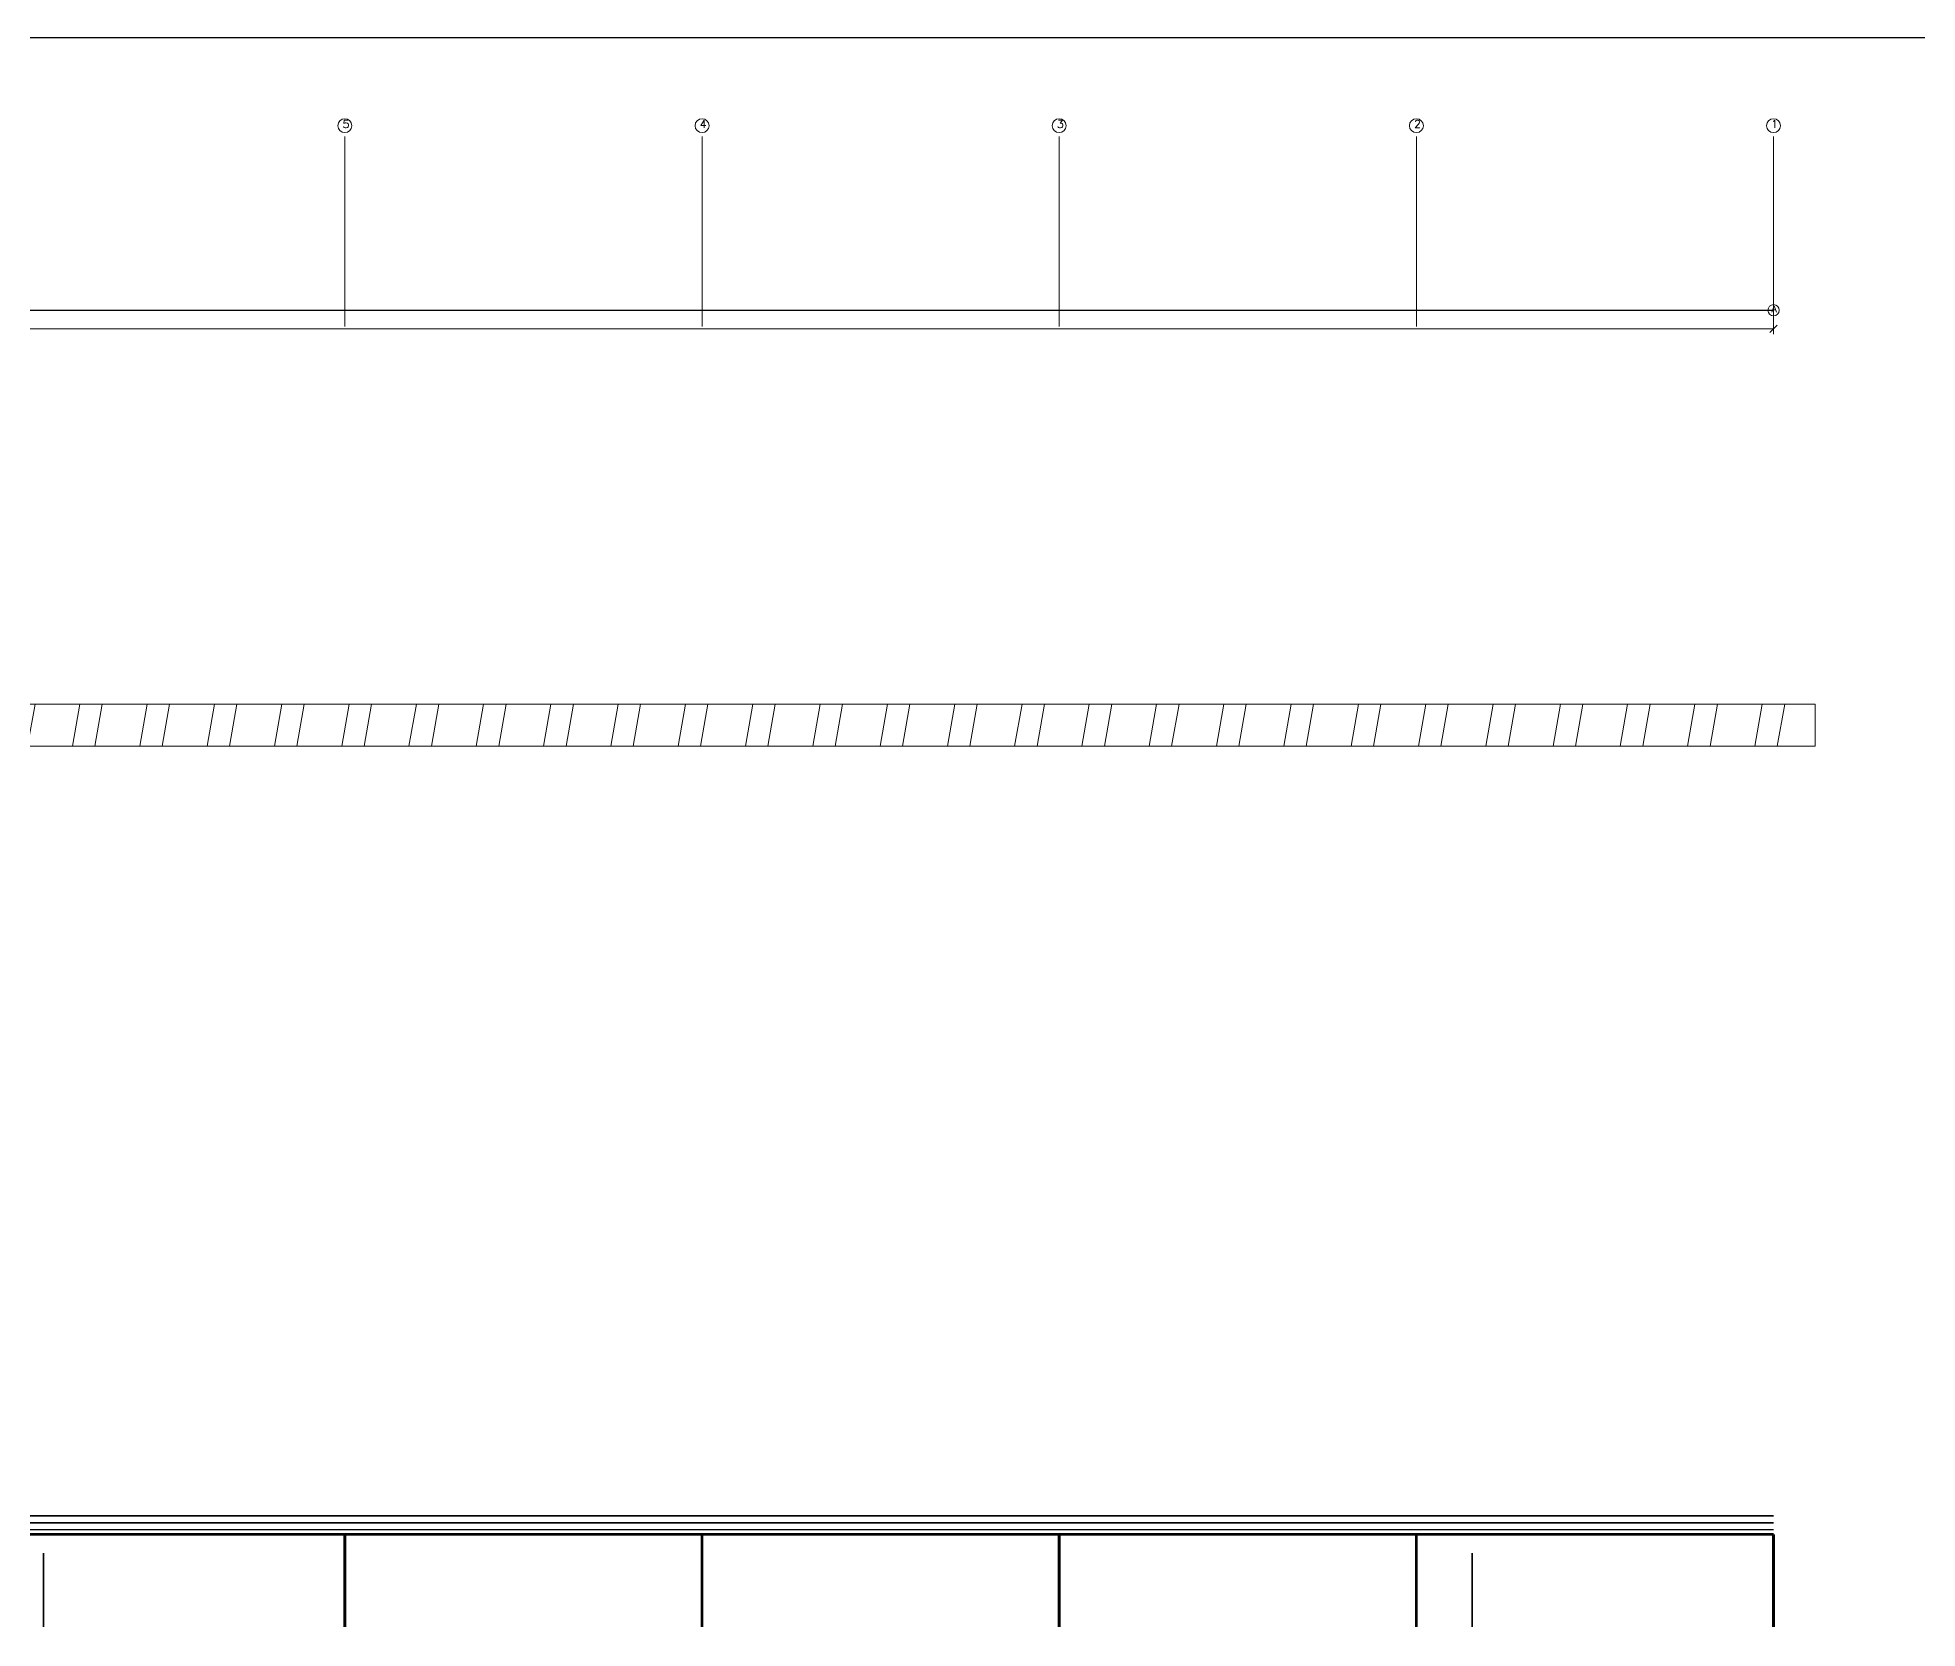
# Model space of a CAD drawing. Header units: millimetres. Extents: x -700 to 169160, y -35650 to 6360.
# Drawn here: x 39575 to 80101, y -28930 to 5380 of the extents above; entities that cross this region are included whole.
import ezdxf

# ---------------------------------------------------------------- set-up
doc = ezdxf.new("R2010")
doc.units = ezdxf.units.MM
for name, color, linetype, lineweight in [('SAI-A-BORDER', 7, 'Continuous', 25), ('SAI-A-DIMS', 6, 'Continuous', 13), ('SAI-A-GRID', 1, 'Continuous', 13), ('SAI-A-SECTION', 1, 'Continuous', 25), ('SAI-A-TEXT', 4, 'Continuous', 13), ('SAI-H-SOIL', 8, 'Continuous', 13), ('SAI-S-STEEL', 5, 'Continuous', 35), ('SAI-X-REFERENCE', 9, 'Continuous', 13)]:
    doc.layers.add(name, color=color, linetype=linetype, lineweight=lineweight)
doc.styles.add('SAI-STANDARD', font='txt.shx')

msp = doc.modelspace()

# ---------------------------------------------------------------- hatches: boundary and pattern name
at = {"layer": 'SAI-H-SOIL'}
h = msp.add_hatch(dxfattribs=at)
h.set_pattern_fill('ANSI32', scale=150, angle=35)
h.paths.add_polyline_path([(-700, -9900), (77900, -9900), (77900, -9000), (-700, -9000)])

# ---------------------------------------------------------------- linework, layer by layer
at = {"layer": 'SAI-A-BORDER'}
msp.add_line((0, 5380), (163000, 5380), dxfattribs=at)
at = {"layer": 'SAI-A-DIMS'}
for p, q in [((77000, 0), (77000, -1020)), ((0, -900), (77000, -900)), ((76920, -980), (77080, -820))]:
    msp.add_line(p, q, dxfattribs=at)
at = {"layer": 'SAI-A-GRID'}
for p, q in [((46200, -850), (46200, 3250)), ((53900, -850), (53900, 3250)), ((61600, -850), (61600, 3250)), ((69300, -850), (69300, 3250)), ((77000, -850), (77000, 3250))]:
    msp.add_line(p, q, dxfattribs=at)
for centre, radius in [((46200, 3480), 150), ((53900, 3480), 150), ((61600, 3480), 150), ((69300, 3480), 150), ((77000, 3480), 150), ((77000, -500), 120)]:
    msp.add_circle(centre, radius, dxfattribs=at)
at = {"layer": 'SAI-A-SECTION'}
msp.add_line((0, -500), (77000, -500), dxfattribs=at)
at = {"layer": 'SAI-A-TEXT'}
msp.add_line((-700, -9000), (77900, -9000), dxfattribs=at)
at = {"layer": 'SAI-S-STEEL'}
for points, const_width in [([(0, -26500), (77000, -26500)], 35), ([(0, -26650), (77000, -26650)], 35), ([(0, -26800), (77000, -26800)], 35), ([(38500, -26900), (46200, -26900)], 60), ([(46200, -28900), (46200, -26900)], 60), ([(46200, -26900), (53900, -26900)], 60), ([(53900, -28900), (53900, -26900)], 60), ([(53900, -26900), (61600, -26900)], 60), ([(61600, -28900), (61600, -26900)], 60), ([(61600, -26900), (69300, -26900)], 60), ([(69300, -28900), (69300, -26900)], 60), ([(69300, -26900), (77000, -26900)], 60), ([(77000, -28900), (77000, -26900)], 60), ([(39700, -28900), (39700, -27300)], 35), ([(70500, -28900), (70500, -27300)], 35)]:
    msp.add_lwpolyline(points, dxfattribs=dict(at, const_width=const_width))
at = {"layer": 'SAI-X-REFERENCE'}
msp.add_lwpolyline([(-700, -9900), (77900, -9900), (77900, -9000), (-700, -9000), (-700, -9900)], dxfattribs=at)

# ---------------------------------------------------------------- texts
at = {"layer": 'SAI-A-GRID', "style": 'SAI-STANDARD'}
for s, height, p in [('5', 172, (46150, 3430)), ('4', 172, (53850, 3430)), ('3', 172, (61550, 3430)), ('2', 172, (69250, 3430)), ('1', 172, (76950, 3430)), ('A', 138, (76960, -540))]:
    msp.add_text(s, height=height, dxfattribs=at).set_placement(p)

doc.saveas('drawing.dxf')
